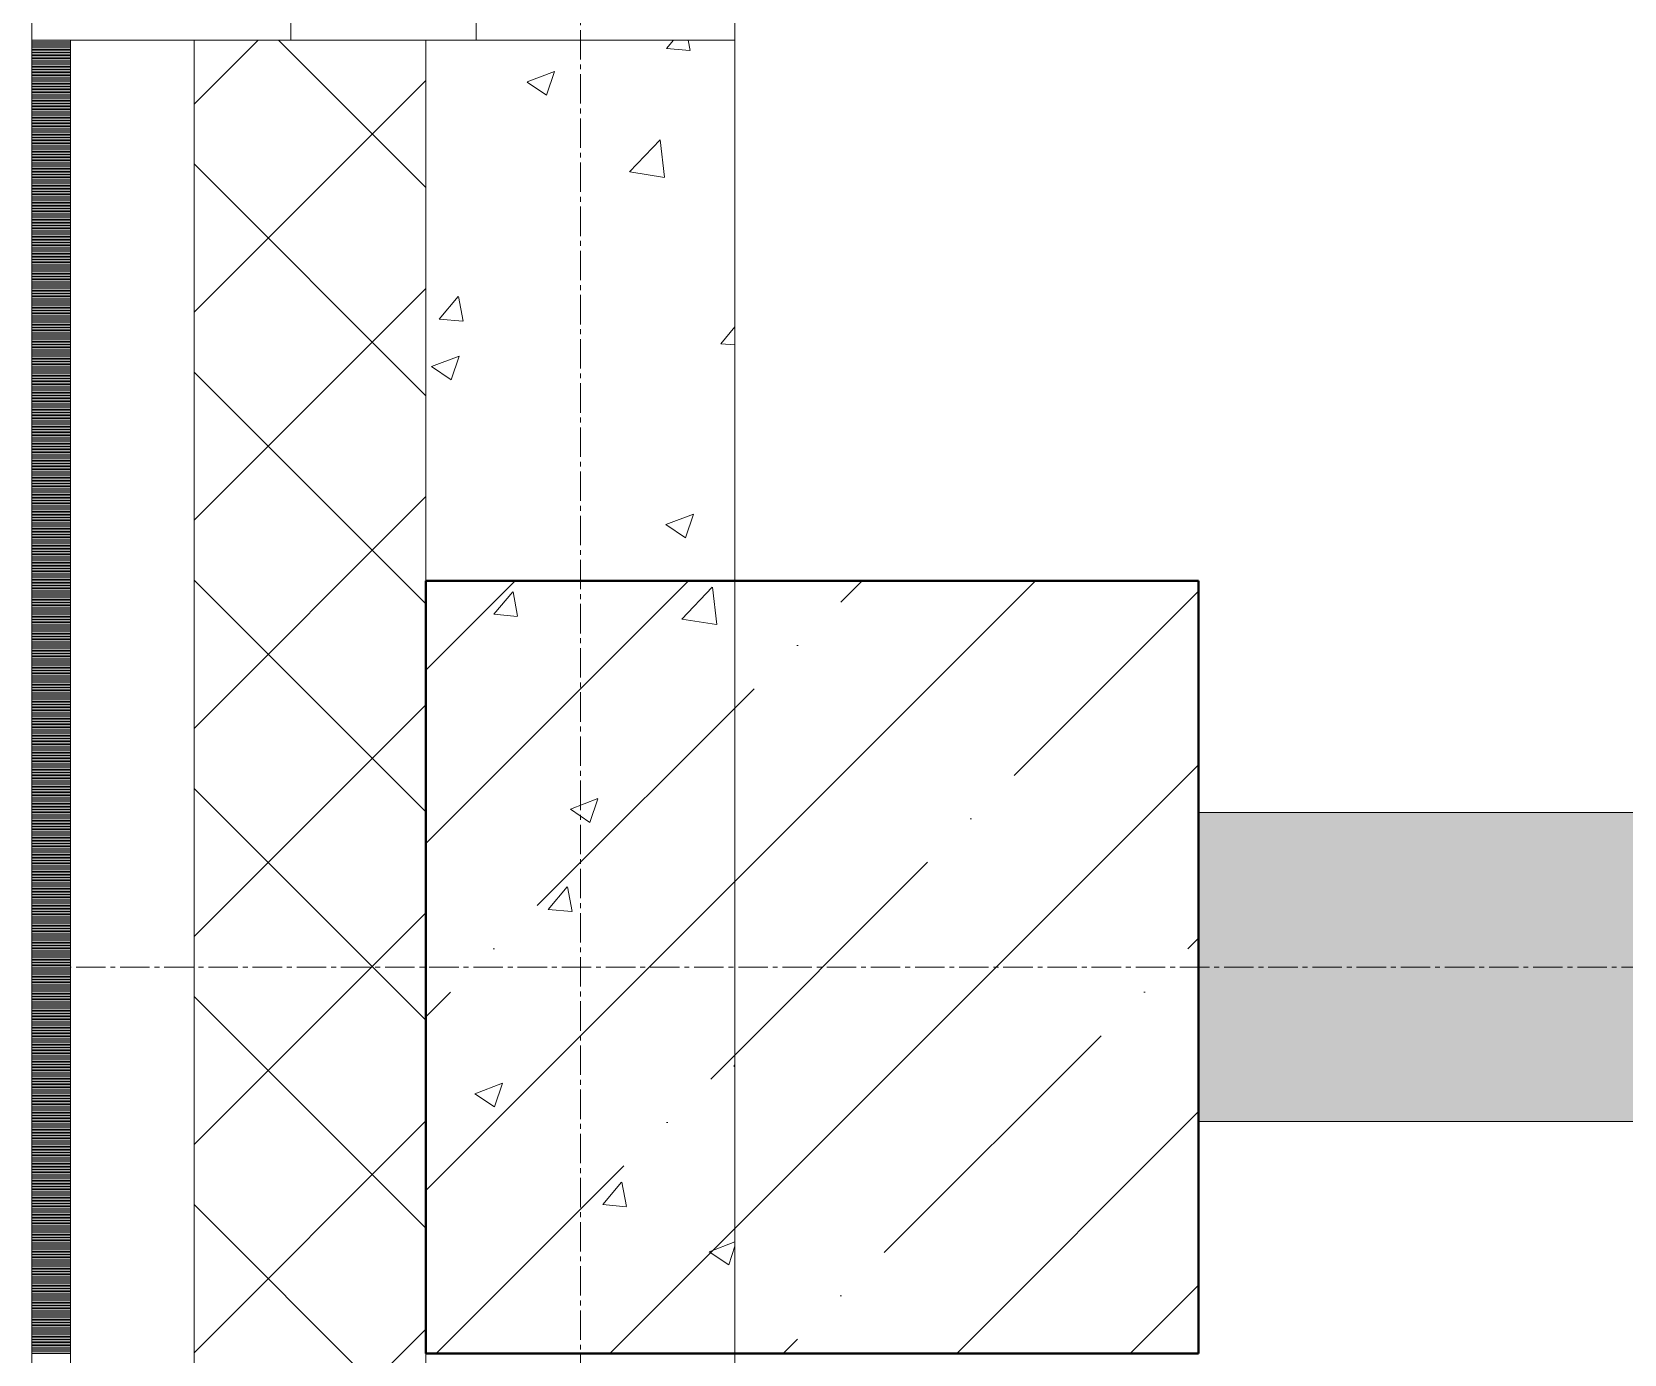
# Model space of a CAD drawing. Header units: millimetres. Extents: x -24360 to 609566, y -391049 to 148426.
# Drawn here: x 200495 to 201525, y -241191 to -240335 of the extents above; entities that cross this region are included whole.
import ezdxf

# ---------------------------------------------------------------- set-up
doc = ezdxf.new("R2010")
doc.units = ezdxf.units.MM
doc.linetypes.add('CENTER2', pattern=[28.575, 19.05, -3.175, 3.175, -3.175])
doc.linetypes.add('HIDDEN2', pattern=[4.7625, 3.175, -1.5875])
for name, color, linetype, lineweight in [('A-Wall_Материал_Газоблок_Контур', 250, 'Continuous', 0), ('АР_Колонны', 70, 'Continuous', 30), ('АР_Окна', 4, 'Continuous', 5), ('АР_Стены ЖБ', 7, 'Continuous', 30), ('АР_Стены ПЕНОблок', 52, 'Continuous', 20), ('АР_Тонкая', 254, 'Continuous', 5), ('АР_Утеплитель', 31, 'Continuous', 0), ('АР_Штриховка', 8, 'Continuous', 0)]:
    doc.layers.add(name, color=color, linetype=linetype, lineweight=lineweight)
doc.layers.add('АР_Оси_РД_100', color=7, linetype='Continuous', lineweight=0, true_color=0x525252)

msp = doc.modelspace()

# ---------------------------------------------------------------- hatches: boundary and pattern name
at = {"layer": 'АР_Штриховка', "linetype": 'Continuous', "lineweight": 5, "true_color": 0x000000}
h = msp.add_hatch(dxfattribs=at)
h.set_pattern_fill('ANSI35', color=18, scale=25, style=0)
h.set_pattern_definition([(45, (200850, -329440.58), (-112.2532, 112.2532), []), (45, (200962.25, -329440.58), (-112.2532, 112.2532), [198.4375, -39.6875, 0, -39.6875])])
h.paths.add_polyline_path([(200750, -241190.584), (201250, -241190.584), (201250, -240690.584), (200750, -240690.584)], flags=0)
at = {"layer": 'АР_Штриховка', "linetype": 'Continuous', "lineweight": 0, "true_color": 0x000000}
h = msp.add_hatch(dxfattribs=at)
h.set_pattern_fill('AR-CONC', color=18, angle=-315, style=0)
h.set_pattern_definition([(95, (200850, -329440.58), (140.09465, 117.55338), [19.05, -209.55]), (40, (200850, -329440.58), (-160.01845, 110.17673), [15.24, -167.6406]), (145.45144, (200861.67, -329430.79), (-19.9238, 227.7301), [16.19, -178.09024]), (91.1842, (200814.08, -329404.66), (221.41024, 161.9534), [28.575, -314.325]), (141.63556, (200832.53, -329391.17), (-7.0866, 342.8268), [24.285, -267.1356]), (36.18415, (200814.08, -329404.66), (-7.0866, 342.8268), [22.86, -251.4597]), (66, (200841.02, -329395.68), (179.51998, 34.89515), [19.05, -209.55]), (11, (200841.02, -329395.68), (-86.53993, 173.9412), [15.24, -167.64]), (116.45145, (200855.98, -329392.77), (92.98005, 208.83634), [16.19, -178.08994]), (82.5, (200850, -329440.584), (-57.60547, 61.973414), [0, -165.608, 0, -170.18, 0, -168.275]), (52.5, (200850, -329440.58), (-23.58973, 118.087), [0, -97.028, 0, -161.798, 0, -64.135]), (12.5, (200809.95, -329480.636), (99.927863, 91.826196), [0, -63.5, 0, -198.12, 0, -262.89]), (2.5, (200791.99, -329498.6), (86.7639, 122.7224), [0, -82.55, 0, -131.572, 0, -186.69])])
h.paths.add_polyline_path([(201250, -240840.584), (201250, -241040.584), (201549.843, -241040.584), (201549.843, -240840.584)], flags=0)
h.paths.add_polyline_path([(202649.843, -240840.584), (202649.843, -241040.584), (206950, -241040.584), (206950, -240840.584)], flags=0)

# ---------------------------------------------------------------- linework, layer by layer
at = {"layer": 'A-Wall_Материал_Газоблок_Контур', "color": 18, "linetype": 'Continuous', "lineweight": 0, "true_color": 0x000000}
for p, q in [((200495, -239140.584), (200495, -240340.584)), ((200950, -240340.584), (200950, -239140.584))]:
    msp.add_line(p, q, dxfattribs=at)
at = {"layer": 'АР_Колонны', "color": 18, "linetype": 'HIDDEN2', "lineweight": 25, "true_color": 0x000000}
for p, q in [((200750, -240690.584), (201250, -240690.584)), ((200750, -241190.584), (200750, -240690.584)), ((201250, -240690.584), (201250, -241190.584)), ((201250, -241190.584), (200750, -241190.584))]:
    msp.add_line(p, q, dxfattribs=at)
at = {"layer": 'АР_Колонны', "color": 18, "linetype": 'Continuous', "lineweight": 30, "true_color": 0x000000}
for p, q in [((201250, -240690.584), (200750, -240690.584)), ((200750, -240690.584), (200750, -241190.584)), ((201250, -241190.584), (201250, -240690.584)), ((200750, -241190.584), (201250, -241190.584))]:
    msp.add_line(p, q, dxfattribs=at)
at = {"layer": 'АР_Окна', "color": 18, "linetype": 'Continuous', "lineweight": 5, "true_color": 0x000000}
for p, q in [((200495, -239140.584), (200495, -240340.584)), ((200950, -239140.584), (200950, -240340.584))]:
    msp.add_line(p, q, dxfattribs=at)
msp.add_lwpolyline([(200782.5, -240290.584), (200782.5, -240340.584), (200662.5, -240340.584), (200662.5, -240290.584)], close=True, dxfattribs=at)
at = {"layer": 'АР_Оси_РД_100', "linetype": 'CENTER2'}
for p, q in [((200850, -254440.584), (200850, -235341.905)), ((200850, -254440.584), (200850, -238540.584)), ((200495, -240940.584), (232410, -240940.584))]:
    msp.add_line(p, q, dxfattribs=at)
at = {"layer": 'АР_Стены ЖБ', "color": 18, "linetype": 'Continuous', "lineweight": 40, "true_color": 0x000000}
for p, q in [((201250, -240690.584), (200750, -240690.584)), ((200750, -240690.584), (200750, -241190.584)), ((201250, -241190.584), (201250, -240690.584)), ((200750, -241190.584), (201250, -241190.584))]:
    msp.add_line(p, q, dxfattribs=at)
at = {"layer": 'АР_Стены ПЕНОблок', "color": 18, "linetype": 'Continuous', "lineweight": 20, "true_color": 0x000000}
for p, q in [((200950, -240340.584), (200750, -240340.584)), ((200750, -240340.584), (200750, -241740.584)), ((200950, -241740.584), (200950, -240340.584)), ((201250, -240840.584), (201250, -241040.584)), ((201549.843, -240840.584), (201250, -240840.584)), ((201250, -241040.584), (201549.843, -241040.584))]:
    msp.add_line(p, q, dxfattribs=at)
at = {"layer": 'АР_Тонкая', "color": 18, "linetype": 'Continuous', "lineweight": 5, "true_color": 0x000000}
for p, q in [((200520, -240340.584), (200495, -240340.584)), ((200495, -240340.584), (200495, -241740.584)), ((200600, -240340.584), (200520, -240340.584)), ((200520, -240340.584), (200520, -241740.584)), ((200520, -241740.584), (200520, -240340.584)), ((200600, -241740.584), (200600, -240340.584))]:
    msp.add_line(p, q, dxfattribs=at)
at = {"layer": 'АР_Утеплитель', "color": 18, "linetype": 'Continuous', "lineweight": 0, "true_color": 0x000000}
for p, q in [((200750, -240340.584), (200600, -240340.584)), ((200600, -240340.584), (200600, -241740.584)), ((200750, -241740.584), (200750, -240340.584))]:
    msp.add_line(p, q, dxfattribs=at)
at = {"layer": 'АР_Штриховка', "color": 18, "linetype": 'Continuous', "lineweight": 0, "true_color": 0x000000}
for p, q in [((200495, -240341.584), (200520, -240341.584)), ((200495, -240342.584), (200520, -240342.584)), ((200495, -240343.584), (200520, -240343.584)), ((200495, -240344.584), (200520, -240344.584)), ((200495, -240345.584), (200520, -240345.584)), ((200495, -240346.584), (200520, -240346.584)), ((200495, -240347.584), (200520, -240347.584)), ((200495, -240348.584), (200520, -240348.584)), ((200600, -240381.937), (200641.353, -240340.584)), ((200750, -240436.048), (200654.535, -240340.584)), ((200905.607, -240346.036), (200920.789, -240347.364)), ((200905.608, -240346.035), (200910.182, -240340.584)), ((200921.002, -240347.325), (200919.758, -240340.584)), ((200495, -240349.584), (200520, -240349.584)), ((200495, -240350.584), (200520, -240350.584)), ((200495, -240351.584), (200520, -240351.584)), ((200495, -240352.584), (200520, -240352.584)), ((200495, -240353.584), (200520, -240353.584)), ((200495, -240354.584), (200520, -240354.584)), ((200495, -240355.584), (200520, -240355.584)), ((200495, -240356.584), (200520, -240356.584)), ((200495, -240357.584), (200520, -240357.584)), ((200495, -240358.584), (200520, -240358.584)), ((200495, -240359.584), (200520, -240359.584)), ((200495, -240360.584), (200520, -240360.584)), ((200495, -240361.584), (200520, -240361.584)), ((200495, -240362.584), (200520, -240362.584)), ((200495, -240363.584), (200520, -240363.584)), ((200495, -240364.584), (200520, -240364.584)), ((200495, -240365.584), (200520, -240365.584)), ((200495, -240366.584), (200520, -240366.584)), ((200495, -240367.584), (200520, -240367.584)), ((200495, -240368.584), (200520, -240368.584)), ((200495, -240369.584), (200520, -240369.584)), ((200600, -240516.64), (200750, -240366.64)), ((200815.482, -240367.728), (200828.116, -240376.25)), ((200815.508, -240367.671), (200833.293, -240360.844)), ((200828.125, -240376.253), (200833.275, -240360.904)), ((200495, -240370.584), (200520, -240370.584)), ((200495, -240371.584), (200520, -240371.584)), ((200495, -240372.584), (200520, -240372.584)), ((200495, -240373.584), (200520, -240373.584)), ((200495, -240374.584), (200520, -240374.584)), ((200495, -240375.584), (200520, -240375.584)), ((200495, -240376.584), (200520, -240376.584)), ((200495, -240377.584), (200520, -240377.584)), ((200495, -240378.584), (200520, -240378.584)), ((200495, -240379.584), (200520, -240379.584)), ((200495, -240380.584), (200520, -240380.584)), ((200495, -240381.584), (200520, -240381.584)), ((200495, -240382.584), (200520, -240382.584)), ((200495, -240383.584), (200520, -240383.584)), ((200495, -240384.584), (200520, -240384.584)), ((200495, -240385.584), (200520, -240385.584)), ((200495, -240386.584), (200520, -240386.584)), ((200495, -240387.584), (200520, -240387.584)), ((200495, -240388.584), (200520, -240388.584)), ((200495, -240389.584), (200520, -240389.584)), ((200495, -240390.584), (200520, -240390.584)), ((200495, -240391.584), (200520, -240391.584)), ((200495, -240392.584), (200520, -240392.584)), ((200495, -240393.584), (200520, -240393.584)), ((200495, -240394.584), (200520, -240394.584)), ((200495, -240395.584), (200520, -240395.584)), ((200495, -240396.584), (200520, -240396.584)), ((200495, -240397.584), (200520, -240397.584)), ((200495, -240398.584), (200520, -240398.584)), ((200495, -240399.584), (200520, -240399.584)), ((200495, -240400.584), (200520, -240400.584)), ((200495, -240401.584), (200520, -240401.584)), ((200495, -240402.584), (200520, -240402.584)), ((200495, -240403.584), (200520, -240403.584)), ((200495, -240404.584), (200520, -240404.584)), ((200495, -240405.584), (200520, -240405.584)), ((200495, -240406.584), (200520, -240406.584)), ((200495, -240407.584), (200520, -240407.584)), ((200495, -240408.584), (200520, -240408.584)), ((200495, -240409.584), (200520, -240409.584)), ((200495, -240410.584), (200520, -240410.584)), ((200881.836, -240425.809), (200901.62, -240405.19)), ((200904.481, -240429.306), (200901.675, -240405.184)), ((200495, -240411.584), (200520, -240411.584)), ((200495, -240412.584), (200520, -240412.584)), ((200495, -240413.584), (200520, -240413.584)), ((200495, -240414.584), (200520, -240414.584)), ((200495, -240415.584), (200520, -240415.584)), ((200495, -240416.584), (200520, -240416.584)), ((200495, -240417.584), (200520, -240417.584)), ((200495, -240418.584), (200520, -240418.584)), ((200495, -240419.584), (200520, -240419.584)), ((200495, -240420.584), (200520, -240420.584)), ((200750, -240570.752), (200600, -240420.752)), ((200495, -240421.584), (200520, -240421.584)), ((200495, -240422.584), (200520, -240422.584)), ((200495, -240423.584), (200520, -240423.584)), ((200495, -240424.584), (200520, -240424.584)), ((200495, -240425.584), (200520, -240425.584)), ((200495, -240426.584), (200520, -240426.584)), ((200495, -240427.584), (200520, -240427.584)), ((200495, -240428.584), (200520, -240428.584)), ((200495, -240429.584), (200520, -240429.584)), ((200495, -240430.584), (200520, -240430.584)), ((200495, -240431.584), (200520, -240431.584)), ((200881.877, -240425.895), (200904.467, -240429.398)), ((200495, -240432.584), (200520, -240432.584)), ((200495, -240433.584), (200520, -240433.584)), ((200495, -240434.584), (200520, -240434.584)), ((200495, -240435.584), (200520, -240435.584)), ((200495, -240436.584), (200520, -240436.584)), ((200495, -240437.584), (200520, -240437.584)), ((200495, -240438.584), (200520, -240438.584)), ((200495, -240439.584), (200520, -240439.584)), ((200495, -240440.584), (200520, -240440.584)), ((200495, -240441.584), (200520, -240441.584)), ((200495, -240442.584), (200520, -240442.584)), ((200495, -240443.584), (200520, -240443.584)), ((200495, -240444.584), (200520, -240444.584)), ((200495, -240445.584), (200520, -240445.584)), ((200495, -240446.584), (200520, -240446.584)), ((200495, -240447.584), (200520, -240447.584)), ((200495, -240448.584), (200520, -240448.584)), ((200495, -240449.584), (200520, -240449.584)), ((200495, -240450.584), (200520, -240450.584)), ((200495, -240451.584), (200520, -240451.584)), ((200495, -240452.584), (200520, -240452.584)), ((200495, -240453.584), (200520, -240453.584)), ((200495, -240454.584), (200520, -240454.584)), ((200495, -240455.584), (200520, -240455.584)), ((200495, -240456.584), (200520, -240456.584)), ((200495, -240457.584), (200520, -240457.584)), ((200495, -240458.584), (200520, -240458.584)), ((200495, -240459.584), (200520, -240459.584)), ((200495, -240460.584), (200520, -240460.584)), ((200495, -240461.584), (200520, -240461.584)), ((200495, -240462.584), (200520, -240462.584)), ((200495, -240463.584), (200520, -240463.584)), ((200495, -240464.584), (200520, -240464.584)), ((200495, -240465.584), (200520, -240465.584)), ((200495, -240466.584), (200520, -240466.584)), ((200495, -240467.584), (200520, -240467.584)), ((200495, -240468.584), (200520, -240468.584)), ((200495, -240469.584), (200520, -240469.584)), ((200495, -240470.584), (200520, -240470.584)), ((200495, -240471.584), (200520, -240471.584)), ((200495, -240472.584), (200520, -240472.584)), ((200495, -240473.584), (200520, -240473.584)), ((200495, -240474.584), (200520, -240474.584)), ((200495, -240475.584), (200520, -240475.584)), ((200495, -240476.584), (200520, -240476.584)), ((200495, -240477.584), (200520, -240477.584)), ((200495, -240478.584), (200520, -240478.584)), ((200495, -240479.584), (200520, -240479.584)), ((200495, -240480.584), (200520, -240480.584)), ((200495, -240481.584), (200520, -240481.584)), ((200495, -240482.584), (200520, -240482.584)), ((200495, -240483.584), (200520, -240483.584)), ((200495, -240484.584), (200520, -240484.584)), ((200495, -240485.584), (200520, -240485.584)), ((200495, -240486.584), (200520, -240486.584)), ((200495, -240487.584), (200520, -240487.584)), ((200495, -240488.584), (200520, -240488.584)), ((200495, -240489.584), (200520, -240489.584)), ((200495, -240490.584), (200520, -240490.584)), ((200495, -240491.584), (200520, -240491.584)), ((200495, -240492.584), (200520, -240492.584)), ((200495, -240493.584), (200520, -240493.584)), ((200495, -240494.584), (200520, -240494.584)), ((200495, -240495.584), (200520, -240495.584)), ((200495, -240496.584), (200520, -240496.584)), ((200495, -240497.584), (200520, -240497.584)), ((200495, -240498.584), (200520, -240498.584)), ((200495, -240499.584), (200520, -240499.584)), ((200495, -240500.584), (200520, -240500.584)), ((200495, -240501.584), (200520, -240501.584)), ((200495, -240502.584), (200520, -240502.584)), ((200495, -240503.584), (200520, -240503.584)), ((200600, -240651.344), (200750, -240501.344)), ((200495, -240504.584), (200520, -240504.584)), ((200495, -240505.584), (200520, -240505.584)), ((200495, -240506.584), (200520, -240506.584)), ((200495, -240507.584), (200520, -240507.584)), ((200495, -240508.584), (200520, -240508.584)), ((200495, -240509.584), (200520, -240509.584)), ((200495, -240510.584), (200520, -240510.584)), ((200495, -240511.584), (200520, -240511.584)), ((200495, -240512.584), (200520, -240512.584)), ((200495, -240513.584), (200520, -240513.584)), ((200758.666, -240521.153), (200770.911, -240506.559)), ((200774.061, -240522.442), (200771.124, -240506.521)), ((200495, -240514.584), (200520, -240514.584)), ((200495, -240515.584), (200520, -240515.584)), ((200495, -240516.584), (200520, -240516.584)), ((200495, -240517.584), (200520, -240517.584)), ((200495, -240518.584), (200520, -240518.584)), ((200495, -240519.584), (200520, -240519.584)), ((200495, -240520.584), (200520, -240520.584)), ((200495, -240521.584), (200520, -240521.584)), ((200495, -240522.584), (200520, -240522.584)), ((200495, -240523.584), (200520, -240523.584)), ((200758.666, -240521.153), (200773.848, -240522.482)), ((200495, -240524.584), (200520, -240524.584)), ((200495, -240525.584), (200520, -240525.584)), ((200495, -240526.584), (200520, -240526.584)), ((200495, -240527.584), (200520, -240527.584)), ((200495, -240528.584), (200520, -240528.584)), ((200495, -240529.584), (200520, -240529.584)), ((200495, -240530.584), (200520, -240530.584)), ((200495, -240531.584), (200520, -240531.584)), ((200495, -240532.584), (200520, -240532.584)), ((200495, -240533.584), (200520, -240533.584)), ((200495, -240534.584), (200520, -240534.584)), ((200940.851, -240537.092), (200950, -240526.189)), ((200495, -240535.584), (200520, -240535.584)), ((200495, -240536.584), (200520, -240536.584)), ((200495, -240537.584), (200520, -240537.584)), ((200495, -240538.584), (200520, -240538.584)), ((200495, -240539.584), (200520, -240539.584)), ((200495, -240540.584), (200520, -240540.584)), ((200495, -240541.584), (200520, -240541.584)), ((200495, -240542.584), (200520, -240542.584)), ((200495, -240543.584), (200520, -240543.584)), ((200495, -240544.584), (200520, -240544.584)), ((200753.706, -240551.859), (200771.49, -240545.032)), ((200766.323, -240560.441), (200771.473, -240545.092)), ((200940.851, -240537.092), (200950, -240537.893)), ((200495, -240545.584), (200520, -240545.584)), ((200495, -240546.584), (200520, -240546.584)), ((200495, -240547.584), (200520, -240547.584)), ((200495, -240548.584), (200520, -240548.584)), ((200495, -240549.584), (200520, -240549.584)), ((200495, -240550.584), (200520, -240550.584)), ((200495, -240551.584), (200520, -240551.584)), ((200495, -240552.584), (200520, -240552.584)), ((200495, -240553.584), (200520, -240553.584)), ((200495, -240554.584), (200520, -240554.584)), ((200750, -240705.456), (200600, -240555.456)), ((200753.68, -240551.916), (200766.314, -240560.438)), ((200495, -240555.584), (200520, -240555.584)), ((200495, -240556.584), (200520, -240556.584)), ((200495, -240557.584), (200520, -240557.584)), ((200495, -240558.584), (200520, -240558.584)), ((200495, -240559.584), (200520, -240559.584)), ((200495, -240560.584), (200520, -240560.584)), ((200495, -240561.584), (200520, -240561.584)), ((200495, -240562.584), (200520, -240562.584)), ((200495, -240563.584), (200520, -240563.584)), ((200495, -240564.584), (200520, -240564.584)), ((200495, -240565.584), (200520, -240565.584)), ((200495, -240566.584), (200520, -240566.584)), ((200495, -240567.584), (200520, -240567.584)), ((200495, -240568.584), (200520, -240568.584)), ((200495, -240569.584), (200520, -240569.584)), ((200495, -240570.584), (200520, -240570.584)), ((200495, -240571.584), (200520, -240571.584)), ((200495, -240572.584), (200520, -240572.584)), ((200495, -240573.584), (200520, -240573.584)), ((200495, -240574.584), (200520, -240574.584)), ((200495, -240575.584), (200520, -240575.584)), ((200495, -240576.584), (200520, -240576.584)), ((200495, -240577.584), (200520, -240577.584)), ((200495, -240578.584), (200520, -240578.584)), ((200495, -240579.584), (200520, -240579.584)), ((200495, -240580.584), (200520, -240580.584)), ((200495, -240581.584), (200520, -240581.584)), ((200495, -240582.584), (200520, -240582.584)), ((200495, -240583.584), (200520, -240583.584)), ((200495, -240584.584), (200520, -240584.584)), ((200495, -240585.584), (200520, -240585.584)), ((200495, -240586.584), (200520, -240586.584)), ((200495, -240587.584), (200520, -240587.584)), ((200495, -240588.584), (200520, -240588.584)), ((200495, -240589.584), (200520, -240589.584)), ((200495, -240590.584), (200520, -240590.584)), ((200495, -240591.584), (200520, -240591.584)), ((200495, -240592.584), (200520, -240592.584)), ((200495, -240593.584), (200520, -240593.584)), ((200495, -240594.584), (200520, -240594.584)), ((200495, -240595.584), (200520, -240595.584)), ((200495, -240596.584), (200520, -240596.584)), ((200495, -240597.584), (200520, -240597.584)), ((200495, -240598.584), (200520, -240598.584)), ((200495, -240599.584), (200520, -240599.584)), ((200495, -240600.584), (200520, -240600.584)), ((200495, -240601.584), (200520, -240601.584)), ((200495, -240602.584), (200520, -240602.584)), ((200495, -240603.584), (200520, -240603.584)), ((200495, -240604.584), (200520, -240604.584)), ((200495, -240605.584), (200520, -240605.584)), ((200495, -240606.584), (200520, -240606.584)), ((200495, -240607.584), (200520, -240607.584)), ((200495, -240608.584), (200520, -240608.584)), ((200495, -240609.584), (200520, -240609.584)), ((200495, -240610.584), (200520, -240610.584)), ((200495, -240611.584), (200520, -240611.584)), ((200495, -240612.584), (200520, -240612.584)), ((200495, -240613.584), (200520, -240613.584)), ((200495, -240614.584), (200520, -240614.584)), ((200495, -240615.584), (200520, -240615.584)), ((200495, -240616.584), (200520, -240616.584)), ((200495, -240617.584), (200520, -240617.584)), ((200495, -240618.584), (200520, -240618.584)), ((200495, -240619.584), (200520, -240619.584)), ((200495, -240620.584), (200520, -240620.584)), ((200495, -240621.584), (200520, -240621.584)), ((200495, -240622.584), (200520, -240622.584)), ((200495, -240623.584), (200520, -240623.584)), ((200495, -240624.584), (200520, -240624.584)), ((200495, -240625.584), (200520, -240625.584)), ((200495, -240626.584), (200520, -240626.584)), ((200495, -240627.584), (200520, -240627.584)), ((200495, -240628.584), (200520, -240628.584)), ((200495, -240629.584), (200520, -240629.584)), ((200495, -240630.584), (200520, -240630.584)), ((200495, -240631.584), (200520, -240631.584)), ((200495, -240632.584), (200520, -240632.584)), ((200495, -240633.584), (200520, -240633.584)), ((200495, -240634.584), (200520, -240634.584)), ((200495, -240635.584), (200520, -240635.584)), ((200495, -240636.584), (200520, -240636.584)), ((200495, -240637.584), (200520, -240637.584)), ((200600, -240786.048), (200750, -240636.048)), ((200495, -240638.584), (200520, -240638.584)), ((200495, -240639.584), (200520, -240639.584)), ((200495, -240640.584), (200520, -240640.584)), ((200495, -240641.584), (200520, -240641.584)), ((200495, -240642.584), (200520, -240642.584)), ((200495, -240643.584), (200520, -240643.584)), ((200495, -240644.584), (200520, -240644.584)), ((200495, -240645.584), (200520, -240645.584)), ((200495, -240646.584), (200520, -240646.584)), ((200495, -240647.584), (200520, -240647.584)), ((200905.32, -240654.124), (200923.105, -240647.297)), ((200917.937, -240662.706), (200923.087, -240647.357)), ((200495, -240648.584), (200520, -240648.584)), ((200495, -240649.584), (200520, -240649.584)), ((200495, -240650.584), (200520, -240650.584)), ((200495, -240651.584), (200520, -240651.584)), ((200495, -240652.584), (200520, -240652.584)), ((200495, -240653.584), (200520, -240653.584)), ((200495, -240654.584), (200520, -240654.584)), ((200495, -240655.584), (200520, -240655.584)), ((200495, -240656.584), (200520, -240656.584)), ((200495, -240657.584), (200520, -240657.584)), ((200905.294, -240654.181), (200917.929, -240662.703)), ((200495, -240658.584), (200520, -240658.584)), ((200495, -240659.584), (200520, -240659.584)), ((200495, -240660.584), (200520, -240660.584)), ((200495, -240661.584), (200520, -240661.584)), ((200495, -240662.584), (200520, -240662.584)), ((200495, -240663.584), (200520, -240663.584)), ((200495, -240664.584), (200520, -240664.584)), ((200495, -240665.584), (200520, -240665.584)), ((200495, -240666.584), (200520, -240666.584)), ((200495, -240667.584), (200520, -240667.584)), ((200495, -240668.584), (200520, -240668.584)), ((200495, -240669.584), (200520, -240669.584)), ((200495, -240670.584), (200520, -240670.584)), ((200495, -240671.584), (200520, -240671.584)), ((200495, -240672.584), (200520, -240672.584)), ((200495, -240673.584), (200520, -240673.584)), ((200495, -240674.584), (200520, -240674.584)), ((200495, -240675.584), (200520, -240675.584)), ((200495, -240676.584), (200520, -240676.584)), ((200495, -240677.584), (200520, -240677.584)), ((200495, -240678.584), (200520, -240678.584)), ((200495, -240679.584), (200520, -240679.584)), ((200495, -240680.584), (200520, -240680.584)), ((200495, -240681.584), (200520, -240681.584)), ((200495, -240682.584), (200520, -240682.584)), ((200495, -240683.584), (200520, -240683.584)), ((200495, -240684.584), (200520, -240684.584)), ((200495, -240685.584), (200520, -240685.584)), ((200495, -240686.584), (200520, -240686.584)), ((200495, -240687.584), (200520, -240687.584)), ((200495, -240688.584), (200520, -240688.584)), ((200495, -240689.584), (200520, -240689.584)), ((200495, -240690.584), (200520, -240690.584)), ((200495, -240691.584), (200520, -240691.584)), ((200495, -240692.584), (200520, -240692.584)), ((200495, -240693.584), (200520, -240693.584)), ((200495, -240694.584), (200520, -240694.584)), ((200495, -240695.584), (200520, -240695.584)), ((200495, -240696.584), (200520, -240696.584)), ((200495, -240697.584), (200520, -240697.584)), ((200495, -240698.584), (200520, -240698.584)), ((200495, -240699.584), (200520, -240699.584)), ((200750, -240840.16), (200600, -240690.16)), ((200793.91, -240712.209), (200806.155, -240697.616)), ((200809.303, -240713.499), (200806.367, -240697.578)), ((200915.511, -240715.277), (200935.295, -240694.658)), ((200938.156, -240718.774), (200935.35, -240694.652)), ((200495, -240700.584), (200520, -240700.584)), ((200495, -240701.584), (200520, -240701.584)), ((200495, -240702.584), (200520, -240702.584)), ((200495, -240703.584), (200520, -240703.584)), ((200495, -240704.584), (200520, -240704.584)), ((200495, -240705.584), (200520, -240705.584)), ((200495, -240706.584), (200520, -240706.584)), ((200495, -240707.584), (200520, -240707.584)), ((200495, -240708.584), (200520, -240708.584)), ((200495, -240709.584), (200520, -240709.584)), ((200495, -240710.584), (200520, -240710.584)), ((200495, -240711.584), (200520, -240711.584)), ((200495, -240712.584), (200520, -240712.584)), ((200495, -240713.584), (200520, -240713.584)), ((200495, -240714.584), (200520, -240714.584)), ((200495, -240715.584), (200520, -240715.584)), ((200495, -240716.584), (200520, -240716.584)), ((200495, -240717.584), (200520, -240717.584)), ((200495, -240718.584), (200520, -240718.584)), ((200495, -240719.584), (200520, -240719.584)), ((200793.91, -240712.21), (200809.092, -240713.538)), ((200915.552, -240715.363), (200938.142, -240718.866)), ((200495, -240720.584), (200520, -240720.584)), ((200495, -240721.584), (200520, -240721.584)), ((200495, -240722.584), (200520, -240722.584)), ((200495, -240723.584), (200520, -240723.584)), ((200495, -240724.584), (200520, -240724.584)), ((200495, -240725.584), (200520, -240725.584)), ((200495, -240726.584), (200520, -240726.584)), ((200495, -240727.584), (200520, -240727.584)), ((200495, -240728.584), (200520, -240728.584)), ((200495, -240729.584), (200520, -240729.584)), ((200495, -240730.584), (200520, -240730.584)), ((200495, -240731.584), (200520, -240731.584)), ((200495, -240732.584), (200520, -240732.584)), ((200495, -240733.584), (200520, -240733.584)), ((200495, -240734.584), (200520, -240734.584)), ((200495, -240735.584), (200520, -240735.584)), ((200495, -240736.584), (200520, -240736.584)), ((200495, -240737.584), (200520, -240737.584)), ((200495, -240738.584), (200520, -240738.584)), ((200495, -240739.584), (200520, -240739.584)), ((200495, -240740.584), (200520, -240740.584)), ((200495, -240741.584), (200520, -240741.584)), ((200495, -240742.584), (200520, -240742.584)), ((200495, -240743.584), (200520, -240743.584)), ((200495, -240744.584), (200520, -240744.584)), ((200495, -240745.584), (200520, -240745.584)), ((200495, -240746.584), (200520, -240746.584)), ((200495, -240747.584), (200520, -240747.584)), ((200495, -240748.584), (200520, -240748.584)), ((200495, -240749.584), (200520, -240749.584)), ((200495, -240750.584), (200520, -240750.584)), ((200495, -240751.584), (200520, -240751.584)), ((200495, -240752.584), (200520, -240752.584)), ((200495, -240753.584), (200520, -240753.584)), ((200495, -240754.584), (200520, -240754.584)), ((200495, -240755.584), (200520, -240755.584)), ((200495, -240756.584), (200520, -240756.584)), ((200495, -240757.584), (200520, -240757.584)), ((200495, -240758.584), (200520, -240758.584)), ((200495, -240759.584), (200520, -240759.584)), ((200495, -240760.584), (200520, -240760.584)), ((200495, -240761.584), (200520, -240761.584)), ((200495, -240762.584), (200520, -240762.584)), ((200495, -240763.584), (200520, -240763.584)), ((200495, -240764.584), (200520, -240764.584)), ((200495, -240765.584), (200520, -240765.584)), ((200495, -240766.584), (200520, -240766.584)), ((200495, -240767.584), (200520, -240767.584)), ((200495, -240768.584), (200520, -240768.584)), ((200495, -240769.584), (200520, -240769.584)), ((200495, -240770.584), (200520, -240770.584)), ((200495, -240771.584), (200520, -240771.584)), ((200600, -240920.752), (200750, -240770.752)), ((200495, -240772.584), (200520, -240772.584)), ((200495, -240773.584), (200520, -240773.584)), ((200495, -240774.584), (200520, -240774.584)), ((200495, -240775.584), (200520, -240775.584)), ((200495, -240776.584), (200520, -240776.584)), ((200495, -240777.584), (200520, -240777.584)), ((200495, -240778.584), (200520, -240778.584)), ((200495, -240779.584), (200520, -240779.584)), ((200495, -240780.584), (200520, -240780.584)), ((200495, -240781.584), (200520, -240781.584)), ((200495, -240782.584), (200520, -240782.584)), ((200495, -240783.584), (200520, -240783.584)), ((200495, -240784.584), (200520, -240784.584)), ((200495, -240785.584), (200520, -240785.584)), ((200495, -240786.584), (200520, -240786.584)), ((200495, -240787.584), (200520, -240787.584)), ((200495, -240788.584), (200520, -240788.584)), ((200495, -240789.584), (200520, -240789.584)), ((200495, -240790.584), (200520, -240790.584)), ((200495, -240791.584), (200520, -240791.584)), ((200495, -240792.584), (200520, -240792.584)), ((200495, -240793.584), (200520, -240793.584)), ((200495, -240794.584), (200520, -240794.584)), ((200495, -240795.584), (200520, -240795.584)), ((200495, -240796.584), (200520, -240796.584)), ((200495, -240797.584), (200520, -240797.584)), ((200495, -240798.584), (200520, -240798.584)), ((200495, -240799.584), (200520, -240799.584)), ((200495, -240800.584), (200520, -240800.584)), ((200495, -240801.584), (200520, -240801.584)), ((200495, -240802.584), (200520, -240802.584)), ((200495, -240803.584), (200520, -240803.584)), ((200495, -240804.584), (200520, -240804.584)), ((200495, -240805.584), (200520, -240805.584)), ((200495, -240806.584), (200520, -240806.584)), ((200495, -240807.584), (200520, -240807.584)), ((200495, -240808.584), (200520, -240808.584)), ((200495, -240809.584), (200520, -240809.584)), ((200495, -240810.584), (200520, -240810.584)), ((200495, -240811.584), (200520, -240811.584)), ((200495, -240812.584), (200520, -240812.584)), ((200495, -240813.584), (200520, -240813.584)), ((200495, -240814.584), (200520, -240814.584)), ((200495, -240815.584), (200520, -240815.584)), ((200495, -240816.584), (200520, -240816.584)), ((200495, -240817.584), (200520, -240817.584)), ((200495, -240818.584), (200520, -240818.584)), ((200495, -240819.584), (200520, -240819.584)), ((200495, -240820.584), (200520, -240820.584)), ((200495, -240821.584), (200520, -240821.584)), ((200495, -240822.584), (200520, -240822.584)), ((200495, -240823.584), (200520, -240823.584)), ((200495, -240824.584), (200520, -240824.584)), ((200495, -240825.584), (200520, -240825.584)), ((200495, -240826.584), (200520, -240826.584)), ((200495, -240827.584), (200520, -240827.584)), ((200495, -240828.584), (200520, -240828.584)), ((200495, -240829.584), (200520, -240829.584)), ((200495, -240830.584), (200520, -240830.584)), ((200495, -240831.584), (200520, -240831.584)), ((200495, -240832.584), (200520, -240832.584)), ((200495, -240833.584), (200520, -240833.584)), ((200750, -240974.863), (200600, -240824.863)), ((200843.518, -240838.312), (200861.303, -240831.485)), ((200856.135, -240846.894), (200861.285, -240831.545)), ((200495, -240834.584), (200520, -240834.584)), ((200495, -240835.584), (200520, -240835.584)), ((200495, -240836.584), (200520, -240836.584)), ((200495, -240837.584), (200520, -240837.584)), ((200495, -240838.584), (200520, -240838.584)), ((200495, -240839.584), (200520, -240839.584)), ((200495, -240840.584), (200520, -240840.584)), ((200495, -240841.584), (200520, -240841.584)), ((200495, -240842.584), (200520, -240842.584)), ((200495, -240843.584), (200520, -240843.584)), ((200843.492, -240838.369), (200856.127, -240846.891)), ((200495, -240844.584), (200520, -240844.584)), ((200495, -240845.584), (200520, -240845.584)), ((200495, -240846.584), (200520, -240846.584)), ((200495, -240847.584), (200520, -240847.584)), ((200495, -240848.584), (200520, -240848.584)), ((200495, -240849.584), (200520, -240849.584)), ((200495, -240850.584), (200520, -240850.584)), ((200495, -240851.584), (200520, -240851.584)), ((200495, -240852.584), (200520, -240852.584)), ((200495, -240853.584), (200520, -240853.584)), ((200495, -240854.584), (200520, -240854.584)), ((200495, -240855.584), (200520, -240855.584)), ((200495, -240856.584), (200520, -240856.584)), ((200495, -240857.584), (200520, -240857.584)), ((200495, -240858.584), (200520, -240858.584)), ((200495, -240859.584), (200520, -240859.584)), ((200495, -240860.584), (200520, -240860.584)), ((200495, -240861.584), (200520, -240861.584)), ((200495, -240862.584), (200520, -240862.584)), ((200495, -240863.584), (200520, -240863.584)), ((200495, -240864.584), (200520, -240864.584)), ((200495, -240865.584), (200520, -240865.584)), ((200495, -240866.584), (200520, -240866.584)), ((200495, -240867.584), (200520, -240867.584)), ((200495, -240868.584), (200520, -240868.584)), ((200495, -240869.584), (200520, -240869.584)), ((200495, -240870.584), (200520, -240870.584)), ((200495, -240871.584), (200520, -240871.584)), ((200495, -240872.584), (200520, -240872.584)), ((200495, -240873.584), (200520, -240873.584)), ((200495, -240874.584), (200520, -240874.584)), ((200495, -240875.584), (200520, -240875.584)), ((200495, -240876.584), (200520, -240876.584)), ((200495, -240877.584), (200520, -240877.584)), ((200495, -240878.584), (200520, -240878.584)), ((200495, -240879.584), (200520, -240879.584)), ((200495, -240880.584), (200520, -240880.584)), ((200495, -240881.584), (200520, -240881.584)), ((200495, -240882.584), (200520, -240882.584)), ((200495, -240883.584), (200520, -240883.584)), ((200495, -240884.584), (200520, -240884.584)), ((200495, -240885.584), (200520, -240885.584)), ((200495, -240886.584), (200520, -240886.584)), ((200495, -240887.584), (200520, -240887.584)), ((200495, -240888.584), (200520, -240888.584)), ((200495, -240889.584), (200520, -240889.584)), ((200495, -240890.584), (200520, -240890.584)), ((200495, -240891.584), (200520, -240891.584)), ((200495, -240892.584), (200520, -240892.584)), ((200495, -240893.584), (200520, -240893.584)), ((200495, -240894.584), (200520, -240894.584)), ((200829.153, -240903.266), (200841.398, -240888.673)), ((200844.546, -240904.556), (200841.609, -240888.635)), ((200495, -240895.584), (200520, -240895.584)), ((200495, -240896.584), (200520, -240896.584)), ((200495, -240897.584), (200520, -240897.584)), ((200495, -240898.584), (200520, -240898.584)), ((200495, -240899.584), (200520, -240899.584)), ((200495, -240900.584), (200520, -240900.584)), ((200495, -240901.584), (200520, -240901.584)), ((200495, -240902.584), (200520, -240902.584)), ((200495, -240903.584), (200520, -240903.584)), ((200495, -240904.584), (200520, -240904.584)), ((200495, -240905.584), (200520, -240905.584)), ((200600, -241055.456), (200750, -240905.456)), ((200829.153, -240903.267), (200844.335, -240904.595)), ((200495, -240906.584), (200520, -240906.584)), ((200495, -240907.584), (200520, -240907.584)), ((200495, -240908.584), (200520, -240908.584)), ((200495, -240909.584), (200520, -240909.584)), ((200495, -240910.584), (200520, -240910.584)), ((200495, -240911.584), (200520, -240911.584)), ((200495, -240912.584), (200520, -240912.584)), ((200495, -240913.584), (200520, -240913.584)), ((200495, -240914.584), (200520, -240914.584)), ((200495, -240915.584), (200520, -240915.584)), ((200495, -240916.584), (200520, -240916.584)), ((200495, -240917.584), (200520, -240917.584)), ((200495, -240918.584), (200520, -240918.584)), ((200495, -240919.584), (200520, -240919.584)), ((200495, -240920.584), (200520, -240920.584)), ((200495, -240921.584), (200520, -240921.584)), ((200495, -240922.584), (200520, -240922.584)), ((200495, -240923.584), (200520, -240923.584)), ((200495, -240924.584), (200520, -240924.584)), ((200495, -240925.584), (200520, -240925.584)), ((200495, -240926.584), (200520, -240926.584)), ((200495, -240927.584), (200520, -240927.584)), ((200495, -240928.584), (200520, -240928.584)), ((200495, -240929.584), (200520, -240929.584)), ((200495, -240930.584), (200520, -240930.584)), ((200495, -240931.584), (200520, -240931.584)), ((200495, -240932.584), (200520, -240932.584)), ((200495, -240933.584), (200520, -240933.584)), ((200495, -240934.584), (200520, -240934.584)), ((200495, -240935.584), (200520, -240935.584)), ((200495, -240936.584), (200520, -240936.584)), ((200495, -240937.584), (200520, -240937.584)), ((200495, -240938.584), (200520, -240938.584)), ((200495, -240939.584), (200520, -240939.584)), ((200495, -240940.584), (200520, -240940.584)), ((200495, -240941.584), (200520, -240941.584)), ((200495, -240942.584), (200520, -240942.584)), ((200495, -240943.584), (200520, -240943.584)), ((200495, -240944.584), (200520, -240944.584)), ((200495, -240945.584), (200520, -240945.584)), ((200495, -240946.584), (200520, -240946.584)), ((200495, -240947.584), (200520, -240947.584)), ((200495, -240948.584), (200520, -240948.584)), ((200495, -240949.584), (200520, -240949.584)), ((200495, -240950.584), (200520, -240950.584)), ((200495, -240951.584), (200520, -240951.584)), ((200495, -240952.584), (200520, -240952.584)), ((200495, -240953.584), (200520, -240953.584)), ((200495, -240954.584), (200520, -240954.584)), ((200495, -240955.584), (200520, -240955.584)), ((200495, -240956.584), (200520, -240956.584)), ((200495, -240957.584), (200520, -240957.584)), ((200495, -240958.584), (200520, -240958.584)), ((200495, -240959.584), (200520, -240959.584)), ((200495, -240960.584), (200520, -240960.584)), ((200495, -240961.584), (200520, -240961.584)), ((200495, -240962.584), (200520, -240962.584)), ((200495, -240963.584), (200520, -240963.584)), ((200495, -240964.584), (200520, -240964.584)), ((200495, -240965.584), (200520, -240965.584)), ((200495, -240966.584), (200520, -240966.584)), ((200495, -240967.584), (200520, -240967.584)), ((200750, -241109.567), (200600, -240959.567)), ((200495, -240968.584), (200520, -240968.584)), ((200495, -240969.584), (200520, -240969.584)), ((200495, -240970.584), (200520, -240970.584)), ((200495, -240971.584), (200520, -240971.584)), ((200495, -240972.584), (200520, -240972.584)), ((200495, -240973.584), (200520, -240973.584)), ((200495, -240974.584), (200520, -240974.584)), ((200495, -240975.584), (200520, -240975.584)), ((200495, -240976.584), (200520, -240976.584)), ((200495, -240977.584), (200520, -240977.584)), ((200495, -240978.584), (200520, -240978.584)), ((200495, -240979.584), (200520, -240979.584)), ((200495, -240980.584), (200520, -240980.584)), ((200495, -240981.584), (200520, -240981.584)), ((200495, -240982.584), (200520, -240982.584)), ((200495, -240983.584), (200520, -240983.584)), ((200495, -240984.584), (200520, -240984.584)), ((200495, -240985.584), (200520, -240985.584)), ((200495, -240986.584), (200520, -240986.584)), ((200495, -240987.584), (200520, -240987.584)), ((200495, -240988.584), (200520, -240988.584)), ((200495, -240989.584), (200520, -240989.584)), ((200495, -240990.584), (200520, -240990.584)), ((200495, -240991.584), (200520, -240991.584)), ((200495, -240992.584), (200520, -240992.584)), ((200495, -240993.584), (200520, -240993.584)), ((200495, -240994.584), (200520, -240994.584)), ((200495, -240995.584), (200520, -240995.584)), ((200495, -240996.584), (200520, -240996.584)), ((200495, -240997.584), (200520, -240997.584)), ((200495, -240998.584), (200520, -240998.584)), ((200495, -240999.584), (200520, -240999.584)), ((200495, -241000.584), (200520, -241000.584)), ((200495, -241001.584), (200520, -241001.584)), ((200495, -241002.584), (200520, -241002.584)), ((200495, -241003.584), (200520, -241003.584)), ((200495, -241004.584), (200520, -241004.584)), ((200495, -241005.584), (200520, -241005.584)), ((200495, -241006.584), (200520, -241006.584)), ((200495, -241007.584), (200520, -241007.584)), ((200495, -241008.584), (200520, -241008.584)), ((200949.186, -241004.746), (200950, -241003.898)), ((200949.227, -241004.831), (200950, -241004.951)), ((200495, -241009.584), (200520, -241009.584)), ((200495, -241010.584), (200520, -241010.584)), ((200495, -241011.584), (200520, -241011.584)), ((200495, -241012.584), (200520, -241012.584)), ((200495, -241013.584), (200520, -241013.584)), ((200495, -241014.584), (200520, -241014.584)), ((200495, -241015.584), (200520, -241015.584)), ((200495, -241016.584), (200520, -241016.584)), ((200495, -241017.584), (200520, -241017.584)), ((200495, -241018.584), (200520, -241018.584)), ((200781.716, -241022.5), (200799.501, -241015.673)), ((200794.333, -241031.082), (200799.483, -241015.733)), ((200495, -241019.584), (200520, -241019.584)), ((200495, -241020.584), (200520, -241020.584)), ((200495, -241021.584), (200520, -241021.584)), ((200495, -241022.584), (200520, -241022.584)), ((200495, -241023.584), (200520, -241023.584)), ((200495, -241024.584), (200520, -241024.584)), ((200495, -241025.584), (200520, -241025.584)), ((200495, -241026.584), (200520, -241026.584)), ((200495, -241027.584), (200520, -241027.584)), ((200495, -241028.584), (200520, -241028.584)), ((200781.69, -241022.557), (200794.325, -241031.079)), ((200495, -241029.584), (200520, -241029.584)), ((200495, -241030.584), (200520, -241030.584)), ((200495, -241031.584), (200520, -241031.584)), ((200495, -241032.584), (200520, -241032.584)), ((200495, -241033.584), (200520, -241033.584)), ((200495, -241034.584), (200520, -241034.584)), ((200495, -241035.584), (200520, -241035.584)), ((200495, -241036.584), (200520, -241036.584)), ((200495, -241037.584), (200520, -241037.584)), ((200495, -241038.584), (200520, -241038.584)), ((200495, -241039.584), (200520, -241039.584)), ((200495, -241040.584), (200520, -241040.584)), ((200495, -241041.584), (200520, -241041.584)), ((200495, -241042.584), (200520, -241042.584)), ((200495, -241043.584), (200520, -241043.584)), ((200495, -241044.584), (200520, -241044.584)), ((200495, -241045.584), (200520, -241045.584)), ((200495, -241046.584), (200520, -241046.584)), ((200495, -241047.584), (200520, -241047.584)), ((200495, -241048.584), (200520, -241048.584)), ((200495, -241049.584), (200520, -241049.584)), ((200600, -241190.16), (200750, -241040.16)), ((200495, -241050.584), (200520, -241050.584)), ((200495, -241051.584), (200520, -241051.584)), ((200495, -241052.584), (200520, -241052.584)), ((200495, -241053.584), (200520, -241053.584)), ((200495, -241054.584), (200520, -241054.584)), ((200495, -241055.584), (200520, -241055.584)), ((200495, -241056.584), (200520, -241056.584)), ((200495, -241057.584), (200520, -241057.584)), ((200495, -241058.584), (200520, -241058.584)), ((200495, -241059.584), (200520, -241059.584)), ((200495, -241060.584), (200520, -241060.584)), ((200495, -241061.584), (200520, -241061.584)), ((200495, -241062.584), (200520, -241062.584)), ((200495, -241063.584), (200520, -241063.584)), ((200495, -241064.584), (200520, -241064.584)), ((200495, -241065.584), (200520, -241065.584)), ((200495, -241066.584), (200520, -241066.584)), ((200495, -241067.584), (200520, -241067.584)), ((200495, -241068.584), (200520, -241068.584)), ((200495, -241069.584), (200520, -241069.584)), ((200495, -241070.584), (200520, -241070.584)), ((200495, -241071.584), (200520, -241071.584)), ((200495, -241072.584), (200520, -241072.584)), ((200495, -241073.584), (200520, -241073.584)), ((200495, -241074.584), (200520, -241074.584)), ((200495, -241075.584), (200520, -241075.584)), ((200495, -241076.584), (200520, -241076.584)), ((200495, -241077.584), (200520, -241077.584)), ((200495, -241078.584), (200520, -241078.584)), ((200495, -241079.584), (200520, -241079.584)), ((200495, -241080.584), (200520, -241080.584)), ((200864.397, -241094.323), (200876.642, -241079.73)), ((200879.789, -241095.613), (200876.852, -241079.692)), ((200495, -241081.584), (200520, -241081.584)), ((200495, -241082.584), (200520, -241082.584)), ((200495, -241083.584), (200520, -241083.584)), ((200495, -241084.584), (200520, -241084.584)), ((200495, -241085.584), (200520, -241085.584)), ((200495, -241086.584), (200520, -241086.584)), ((200495, -241087.584), (200520, -241087.584)), ((200495, -241088.584), (200520, -241088.584)), ((200495, -241089.584), (200520, -241089.584)), ((200495, -241090.584), (200520, -241090.584)), ((200495, -241091.584), (200520, -241091.584)), ((200495, -241092.584), (200520, -241092.584)), ((200495, -241093.584), (200520, -241093.584)), ((200495, -241094.584), (200520, -241094.584)), ((200495, -241095.584), (200520, -241095.584)), ((200495, -241096.584), (200520, -241096.584)), ((200495, -241097.584), (200520, -241097.584)), ((200495, -241098.584), (200520, -241098.584)), ((200495, -241099.584), (200520, -241099.584)), ((200495, -241100.584), (200520, -241100.584)), ((200495, -241101.584), (200520, -241101.584)), ((200750, -241244.271), (200600, -241094.271)), ((200864.396, -241094.324), (200879.578, -241095.652)), ((200495, -241102.584), (200520, -241102.584)), ((200495, -241103.584), (200520, -241103.584)), ((200495, -241104.584), (200520, -241104.584)), ((200495, -241105.584), (200520, -241105.584)), ((200495, -241106.584), (200520, -241106.584)), ((200495, -241107.584), (200520, -241107.584)), ((200495, -241108.584), (200520, -241108.584)), ((200495, -241109.584), (200520, -241109.584)), ((200495, -241110.584), (200520, -241110.584)), ((200495, -241111.584), (200520, -241111.584)), ((200495, -241112.584), (200520, -241112.584)), ((200495, -241113.584), (200520, -241113.584)), ((200495, -241114.584), (200520, -241114.584)), ((200495, -241115.584), (200520, -241115.584)), ((200495, -241116.584), (200520, -241116.584)), ((200495, -241117.584), (200520, -241117.584)), ((200495, -241118.584), (200520, -241118.584)), ((200495, -241119.584), (200520, -241119.584)), ((200495, -241120.584), (200520, -241120.584)), ((200495, -241121.584), (200520, -241121.584)), ((200933.33, -241124.766), (200950, -241118.367)), ((200945.947, -241133.347), (200950, -241121.27)), ((200495, -241122.584), (200520, -241122.584)), ((200495, -241123.584), (200520, -241123.584)), ((200495, -241124.584), (200520, -241124.584)), ((200495, -241125.584), (200520, -241125.584)), ((200495, -241126.584), (200520, -241126.584)), ((200495, -241127.584), (200520, -241127.584)), ((200495, -241128.584), (200520, -241128.584)), ((200495, -241129.584), (200520, -241129.584)), ((200495, -241130.584), (200520, -241130.584)), ((200495, -241131.584), (200520, -241131.584)), ((200933.305, -241124.822), (200945.939, -241133.344)), ((200495, -241132.584), (200520, -241132.584)), ((200495, -241133.584), (200520, -241133.584)), ((200495, -241134.584), (200520, -241134.584)), ((200495, -241135.584), (200520, -241135.584)), ((200495, -241136.584), (200520, -241136.584)), ((200495, -241137.584), (200520, -241137.584)), ((200495, -241138.584), (200520, -241138.584)), ((200495, -241139.584), (200520, -241139.584)), ((200495, -241140.584), (200520, -241140.584)), ((200495, -241141.584), (200520, -241141.584)), ((200495, -241142.584), (200520, -241142.584)), ((200495, -241143.584), (200520, -241143.584)), ((200495, -241144.584), (200520, -241144.584)), ((200495, -241145.584), (200520, -241145.584)), ((200495, -241146.584), (200520, -241146.584)), ((200495, -241147.584), (200520, -241147.584)), ((200495, -241148.584), (200520, -241148.584)), ((200495, -241149.584), (200520, -241149.584)), ((200495, -241150.584), (200520, -241150.584)), ((200495, -241151.584), (200520, -241151.584)), ((200495, -241152.584), (200520, -241152.584)), ((200495, -241153.584), (200520, -241153.584)), ((200495, -241154.584), (200520, -241154.584)), ((200495, -241155.584), (200520, -241155.584)), ((200495, -241156.584), (200520, -241156.584)), ((200495, -241157.584), (200520, -241157.584)), ((200495, -241158.584), (200520, -241158.584)), ((200495, -241159.584), (200520, -241159.584)), ((200495, -241160.584), (200520, -241160.584)), ((200495, -241161.584), (200520, -241161.584)), ((200495, -241162.584), (200520, -241162.584)), ((200495, -241163.584), (200520, -241163.584)), ((200495, -241164.584), (200520, -241164.584)), ((200495, -241165.584), (200520, -241165.584)), ((200495, -241166.584), (200520, -241166.584)), ((200495, -241167.584), (200520, -241167.584)), ((200495, -241168.584), (200520, -241168.584)), ((200495, -241169.584), (200520, -241169.584)), ((200495, -241170.584), (200520, -241170.584)), ((200495, -241171.584), (200520, -241171.584)), ((200495, -241172.584), (200520, -241172.584)), ((200495, -241173.584), (200520, -241173.584)), ((200495, -241174.584), (200520, -241174.584)), ((200495, -241175.584), (200520, -241175.584)), ((200495, -241176.584), (200520, -241176.584)), ((200495, -241177.584), (200520, -241177.584)), ((200495, -241178.584), (200520, -241178.584)), ((200495, -241179.584), (200520, -241179.584)), ((200495, -241180.584), (200520, -241180.584)), ((200495, -241181.584), (200520, -241181.584)), ((200495, -241182.584), (200520, -241182.584)), ((200495, -241183.584), (200520, -241183.584)), ((200600, -241324.863), (200750, -241174.863)), ((200495, -241184.584), (200520, -241184.584)), ((200495, -241185.584), (200520, -241185.584)), ((200495, -241186.584), (200520, -241186.584)), ((200495, -241187.584), (200520, -241187.584)), ((200495, -241188.584), (200520, -241188.584)), ((200495, -241189.584), (200520, -241189.584)), ((200495, -241190.584), (200520, -241190.584))]:
    msp.add_line(p, q, dxfattribs=at)

doc.saveas('drawing.dxf')
